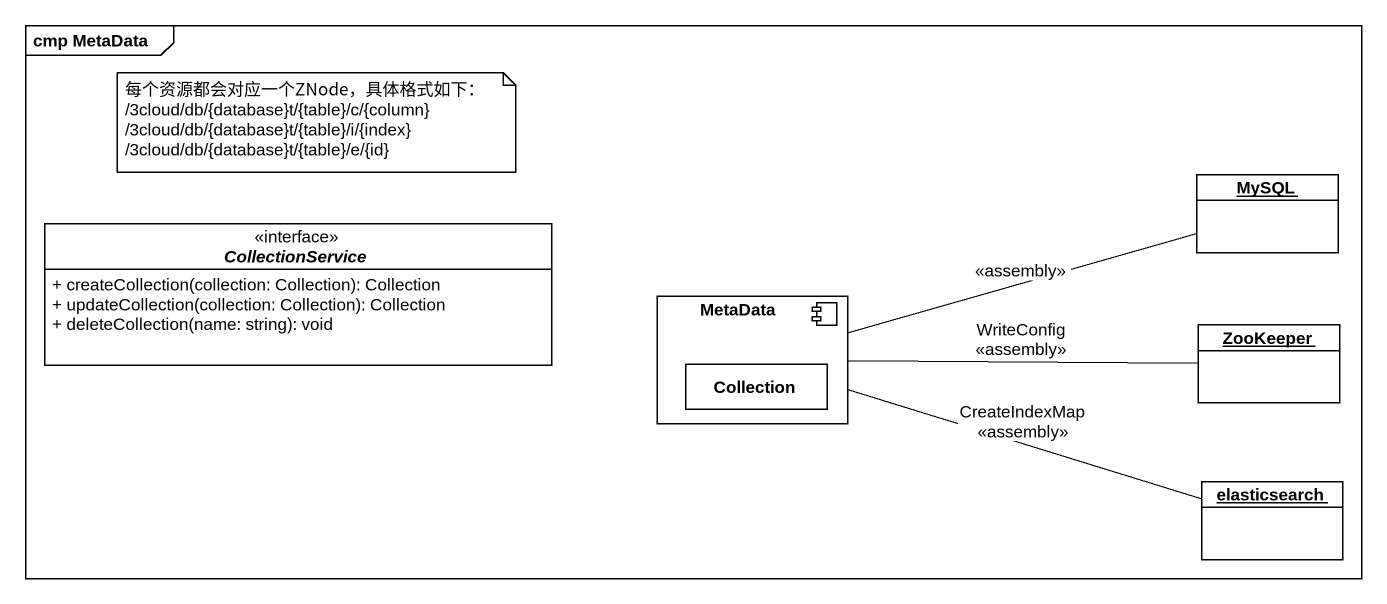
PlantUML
@startuml
mainframe cmp MetaData
hide circle
hide empty members
skinparam classAttributeIconSize 0
object MySQL
interface CollectionService <<interface>> {
  + createCollection(collection: Collection): Collection
  + updateCollection(collection: Collection): Collection
  + deleteCollection(name: string): void
}
component MetaData {
  class Collection
}
object ZooKeeper
object elasticsearch
MetaData -right- MySQL : <<assembly>>
MetaData -right- ZooKeeper : WriteConfig\n<<assembly>>
MetaData -right- elasticsearch : CreateIndexMap\n<<assembly>>
note as N1
  每个资源都会对应一个ZNode，具体格式如下：
  /3cloud/db/{database}t/{table}/c/{column}
  /3cloud/db/{database}t/{table}/i/{index}
  /3cloud/db/{database}t/{table}/e/{id}
end note
@enduml
